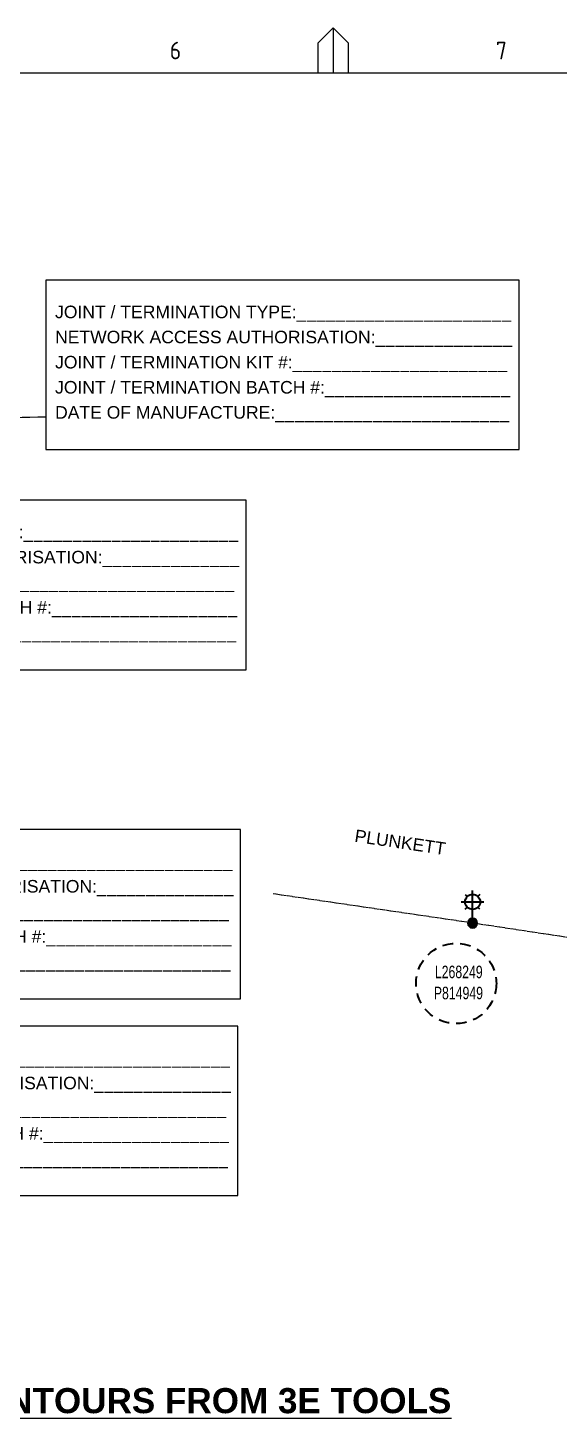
# Paper-space layout 'Sheet(2)' of a CAD drawing. Header units: metres, sheet in millimetres. Extents: x -19 to 815, y -968 to -382.
# Drawn here: x 337.3 to 443.1, y -658.9 to -382 of the extents above; entities that cross this region are included whole.
import ezdxf
from ezdxf import colors
from ezdxf.entities.mleader import LeaderData, LeaderLine
from ezdxf.enums import TextEntityAlignment as Align
from ezdxf.math import Vec2, Vec3

# ---------------------------------------------------------------- set-up
doc = ezdxf.new("R2010")
doc.units = ezdxf.units.M
doc.linetypes.add('Cable Exist OH', pattern=[1, 1, 0])
doc.linetypes.add('Dash', pattern=[5, 3, -2])
doc.layers.get('0').update_dxf_attribs({"color": 6})
for name, color, linetype in [('Equip_SP_SL_EXT', 7, 'Continuous'), ('Mains_SL_EXT', 7, 'Continuous'), ('Notes', 7, 'Continuous'), ('SupportsOH_SP_TR_HV_LV_SL_EXT', 7, 'Continuous'), ('SupportsUG_SP_EXT', 7, 'Continuous')]:
    doc.layers.add(name, color=color, linetype=linetype)
doc.styles.add('iecARIAL', font='arial.ttf', dxfattribs={"height": 2})
doc.styles.add('iecISOCP', font='isocp.shx')
doc.styles.add('POLE_LABEL', font='arial.ttf')
doc.styles.get("Standard").update_dxf_attribs({"font": 'arial.ttf'})
doc.linetypes.add('Cable G', pattern='A,6,-0.5,["G",Standard,S=1.7,R=0,X=0.3,Y=-0.8],-2.8', length=9.3)

# ---------------------------------------------------------------- blocks, each defined once
blk = doc.blocks.new('A1_FRAME_TITLE')
at = {"layer": 'Notes', "linetype": 'Continuous'}
for p, q in [((413.68, 580.39), (416.68, 583.39)), ((416.68, 583.39), (416.68, 574.39)), ((416.68, 583.39), (419.68, 580.39)), ((413.68, 574.39), (413.68, 580.39)), ((419.68, 580.39), (419.68, 574.39))]:
    blk.add_line(p, q, dxfattribs=at)
at = {"layer": 'Notes', "linetype": 'Continuous', "flags": 128}
blk.add_lwpolyline([(824.37, 574.39), (149.5, 574.39)], dxfattribs=at)
at = {"layer": 'Notes', "style": 'iecISOCP'}
for s, p in [('6', (384.13, 577.12)), ('7', (449.08, 577.12))]:
    blk.add_text(s, height=3.5, dxfattribs=at).set_placement(p)
at = {"layer": 'Notes', "style": 'iecISOCP', "flags": 8}
blk.add_attdef('VERSION_NO', text='', height=2.5, rotation=90, dxfattribs=at).set_placement((302.04, 43.81), align=Align.MIDDLE_CENTER)
at = {"layer": 'Notes'}
blk.add_attdef('DRAFT_NUM', (29.9, 23.29), '', height=2.5, rotation=90, dxfattribs=at)
at = {"layer": 'Notes', "style": 'iecISOCP'}
for tag, p in [('CAP_NO', (513.19, 43.46)), ('IE_NUM', (513.05, 37.81)), ('REF_No_1', (335.24, 32.31)), ('REF_1', (362.52, 32.31)), ('GEN_WO', (441.71, 31.76)), ('HV_SWITCH', (513.46, 32.16)), ('REF_No_2', (335.24, 26.31)), ('REF_2', (362.52, 26.31)), ('OH_WO', (441.71, 25.81)), ('UBD_REF', (513.05, 25.83)), ('REF_No_3', (335.24, 20.31)), ('REF_3', (362.52, 20.31)), ('UG_WO', (441.71, 20.05)), ('GIS_MAP_No', (513.05, 20.04)), ('REF_No_4', (335.24, 14.31)), ('REF_4', (362.52, 14.31)), ('HV_OP_DIAG', (513.33, 14.2)), ('SUB_WO', (441.71, 13.81)), ('LGA', (512.95, 7.78)), ('ExportID', (9.08, 2.39))]:
    blk.add_attdef(tag, p, '', height=2.5, dxfattribs=at)
for tag, height, p in [('T1', 3.5, (684.37, 39.47)), ('T2', 3.5, (684.37, 34.35)), ('scale', 2.5, (567.76, 33.27)), ('T3', 3.5, (684.37, 28.92)), ('DRAWN', 2.5, (567.76, 24.93)), ('T4', 3.5, (684.37, 23.66)), ('DATE', 2.5, (567.76, 16.88)), ('T5', 3.5, (684.37, 18.23)), ('REV', 5, (820.05, 17.1)), ('T6', 3.5, (684.37, 12.97)), ('DESIGN', 2.5, (605.62, 9.15)), ('CHD', 2.5, (567.76, 8.37))]:
    blk.add_attdef(tag, text='', height=height, dxfattribs=at).set_placement(p, align=Align.CENTER)
blk.add_attdef('NUM', text='', height=7, dxfattribs=at).set_placement((792.37, 20.12), align=Align.MIDDLE_CENTER)
for tag, p in [('NS', (790.71, 8.12)), ('SHTS', (805.41, 8.12))]:
    blk.add_attdef(tag, text='', height=2.5, dxfattribs=at).set_placement(p, align=Align.MIDDLE)
at = {"layer": 'Notes', "style": 'iecISOCP', "flags": 1}
for tag, p in [('ProjectType', (14.17, -26.8)), ('ProjectNumber', (23.56, -26.82)), ('DrawingNumber', (35.51, -26.8)), ('ProjectDescription', (47.56, -26.83)), ('ExportDate', (60.28, -26.79)), ('ExportUserName', (69.15, -26.8)), ('DesignerCompanyName', (81.48, -26.79)), ('ExportAreaOfInterest', (97.1, -26.81)), ('GIS_SUCCESS', (112, -26.78)), ('CAD_SUCCESS', (121.79, -26.78)), ('DEPOTCODE', (132.11, -26.88)), ('ExportCategories', (140.08, -26.8)), ('Comments', (154.38, -26.88))]:
    blk.add_attdef(tag, p, '', height=1, dxfattribs=at)
blk = doc.blocks.new('SL_LANTERN_EXT')
at = {"lineweight": 40}
for p, q in [((-1.46, 5.68), (-1.06, 5.28)), ((0, 1.97), (0, 6.47)), ((1.46, 5.68), (1.06, 5.28)), ((-2.25, 4.22), (2.25, 4.22)), ((-1.46, 2.76), (-1.06, 3.16)), ((1.46, 2.76), (1.06, 3.16)), ((0, 0), (0, 2.72))]:
    blk.add_line(p, q, dxfattribs=at)
blk.add_circle((0, 4.22), 1.5, dxfattribs=at)
at = {"style": 'iecARIAL', "flags": 9}
blk.add_attdef('ASSET_NUM', (1.5, 1.5), '', height=2.5, dxfattribs=at)
for tag, p, height, flags in [('OPERATING_VOLTAGE', (0.98, -1.65), 0.2, 9), ('ORIENTATION', (0.98, -1.85), 0.2, 9), ('OWNED_BY', (0.98, -2.05), 0.2, 9), ('STATE', (0.98, -2.25), 0.2, 9), ('CONSTRUCTED_VOLTAGE', (0.98, -0.65), 0.2, 9), ('CONTROL_TYPE', (0.98, -0.85), 0.2, 9), ('LANTERN_PURPOSE', (0.98, -1.05), 0.2, 9), ('LANTERN_TYPE', (0.98, -1.25), 0.2, 9), ('NO_PHASES', (0.98, -1.45), 0.2, 9), ('USAGE', (0.98, -2.45), 0.2, 9), ('CEXIST', (0.98, -2.65), 0.2, 9), ('CNEW', (0.98, -2.85), 0.2, 9), ('LNUMBER', (2.18, -3.25), 2.5, 8), ('CNUMBER', (0.98, -3.05), 0.2, 9), ('CREMOVE', (0.98, -3.25), 0.2, 9), ('CREPLACE', (0.98, -3.45), 0.2, 9), ('LKINGHEIGHT', (0.98, -3.65), 0.2, 9), ('LBRACKET', (0.98, -3.85), 0.2, 9), ('LBRACKETVOCAB', (0.98, -4.05), 0.2, 9), ('LCATEGORY', (0.98, -4.25), 0.2, 9), ('LCHARGE1', (0.98, -4.45), 0.2, 9), ('LCHARGE1PERCENT', (0.98, -4.65), 0.2, 9), ('LCHARGE2', (0.98, -4.85), 0.2, 9), ('LCHARGE2PERCENT', (0.98, -5.05), 0.2, 9), ('LCHARGE3', (0.98, -5.25), 0.2, 9), ('LCHARGE3PERCENT', (0.98, -5.45), 0.2, 9), ('LEXIST', (0.98, -5.65), 0.2, 9), ('LLAMP', (0.98, -5.85), 0.2, 9), ('LLAMPVOCAB', (0.98, -6.05), 0.2, 9), ('LMAST', (0.98, -6.25), 0.2, 9), ('LMASTVOCAB', (0.98, -6.45), 0.2, 9), ('LNEW', (0.98, -6.65), 0.2, 9), ('LANTNUMBER', (0.98, -6.85), 0.2, 9), ('LOUTREACH', (0.98, -7.25), 0.2, 9), ('LOUTREACHVOCAB', (0.98, -7.45), 0.2, 9), ('LRATECODE', (0.98, -7.65), 0.2, 9), ('LREMOVE', (0.98, -7.85), 0.2, 9), ('LREPLACE', (0.98, -8.05), 0.2, 9), ('LTYPE', (0.98, -8.25), 0.2, 9), ('LTYPEVOCAB', (0.98, -8.45), 0.2, 9), ('STREETNAME', (0.98, -9.25), 0.2, 9), ('SUBURB', (0.98, -9.45), 0.2, 1), ('LEGEND', (0.98, -8.65), 0.2, 9), ('LOCATION', (0.98, -8.85), 0.2, 9), ('NOTES', (0.98, -9.05), 0.2, 9)]:
    blk.add_attdef(tag, p, '', height=height, dxfattribs=dict(flags=flags))
blk = doc.blocks.new('POLE_EXT')
blk.add_hatch(color=256).paths.add_polyline_path([(-1, 0, 1), (1, 0, 1)])
blk.add_lwpolyline([(-1, 0, 1), (1, 0, 1)], format="xyb", close=True)
for tag, height, flags, p in [('pNumber', 2.5, 8, (-17.84, 2.07)), ('OWNED_BY', 0.2, 9, (1.35, -0.4)), ('SPECIAL_USE', 0.2, 9, (1.35, -0.8)), ('STATE', 0.2, 9, (1.35, -1)), ('cLV', 0.2, 9, (1.35, -1.4)), ('hDepth', 0.2, 9, (1.35, -1.6)), ('hDia', 0.2, 9, (1.35, -1.8)), ('cHV', 0.2, 9, (1.35, -2)), ('PARENT', 0.2, 9, (1.35, -0.6)), ('USAGE', 0.2, 9, (1.35, -1.2)), ('LBRACKET', 0.2, 9, (1.35, -2.2)), ('LExisting', 0.2, 9, (1.35, -2.4)), ('LANTNUMBER', 0.2, 9, (1.35, -2.6)), ('LOther', 0.2, 9, (1.35, -2.8)), ('cLinedev', 0.2, 9, (1.35, -3.4)), ('pExisting', 0.2, 9, (1.35, -3.8)), ('pFooting', 0.2, 9, (1.35, -4.4)), ('pNew', 0.2, 9, (1.35, -4.6)), ('pRelocate', 0.2, 9, (1.35, -5)), ('pRemove', 0.2, 9, (1.35, -5.2)), ('pReplace', 0.2, 9, (1.35, -5.4)), ('pStay', 0.2, 9, (1.35, -5.6)), ('LRemove', 0.2, 9, (1.35, -3)), ('LEGEND', 0.2, 9, (1.35, -3.2)), ('LOCATION', 0.2, 9, (1.35, -3.6)), ('PFNUMBER', 0.2, 9, (1.35, -4)), ('NEWPFNUMBER', 0.2, 9, (1.35, -4.2)), ('pType', 0.2, 9, (1.35, -5.8)), ('cspan', 0.2, 9, (1.35, -6)), ('STREETNAME', 0.2, 9, (1.35, -6.2)), ('SUBURB', 0.2, 9, (1.35, -6.4)), ('OPERATED_BY', 0.2, 9, (1.36, -7.01)), ('NOTES', 0.2, 9, (1.35, -6.6)), ('MAINTAINED_BY', 0.2, 9, (1.36, -6.81))]:
    blk.add_attdef(tag, text='', height=height, dxfattribs=dict(flags=flags)).set_placement(p, align=Align.MIDDLE_LEFT)
at = {"style": 'POLE_LABEL'}
for tag, height, flags, p in [('ASSET_NUM', 2.5, 8, (2, 2)), ('STRUCTURE_PLANT_NUMBER', 0.2, 9, (1.35, 0.03)), ('STREET_CODE', 0.2, 9, (1.35, -0.2))]:
    blk.add_attdef(tag, text='', height=height, dxfattribs=dict(at, flags=flags)).set_placement(p, align=Align.MIDDLE_LEFT)
at = {"flags": 1}
blk.add_attdef('Z', (1.35, -7.33), '', height=0.2, dxfattribs=at)
blk = doc.blocks.new('NOTE_JOINT&TERMINATION')
at = {"lineweight": -3}
blk.add_lwpolyline([(0, -4.55), (94.31, -4.55), (94.31, 29.18), (0, 29.18)], close=True, dxfattribs=at)
at = {"color": 7, "lineweight": -3, "insert": (1.86, 12.5), "char_height": 2.5, "attachment_point": 4, "line_spacing_factor": 1.2}
blk.add_mtext('JOINT / TERMINATION TYPE:______________________\\PNETWORK ACCESS AUTHORISATION:______________{\\H1.5297x; }\\PJOINT / TERMINATION KIT #:______________________{\\H1.2154x; }\\PJOINT / TERMINATION BATCH #:___________________{\\H1.404x; }\\PDATE OF MANUFACTURE:________________________{\\H1.2909x; }', dxfattribs=at)
blk = doc.blocks.new('SLANTERN_NUM_EXT')
blk.add_wipeout([(-0.31, 10), (-0.94, 9.96), (-1.57, 9.88), (-2.18, 9.76), (-2.79, 9.61), (-3.39, 9.41), (-3.97, 9.18), (-4.54, 8.91), (-5.09, 8.61), (-5.62, 8.27), (-6.13, 7.91), (-6.62, 7.5), (-7.07, 7.07), (-7.5, 6.62), (-7.91, 6.13), (-8.27, 5.62), (-8.61, 5.09), (-8.91, 4.54), (-9.18, 3.97), (-9.41, 3.39), (-9.61, 2.79), (-9.76, 2.18), (-9.88, 1.57), (-9.96, 0.94), (-10, 0.31), (-10, -0.31), (-9.96, -0.94), (-9.88, -1.57), (-9.76, -2.18), (-9.61, -2.79), (-9.41, -3.39), (-9.18, -3.97), (-8.91, -4.54), (-8.61, -5.09), (-8.27, -5.62), (-7.91, -6.13), (-7.5, -6.62), (-7.07, -7.07), (-6.62, -7.5), (-6.13, -7.91), (-5.62, -8.27), (-5.09, -8.61), (-4.54, -8.91), (-3.97, -9.18), (-3.39, -9.41), (-2.79, -9.61), (-2.18, -9.76), (-1.57, -9.88), (-0.94, -9.96), (-0.31, -10), (0.31, -10), (0.94, -9.96), (1.57, -9.88), (2.18, -9.76), (2.79, -9.61), (3.39, -9.41), (3.97, -9.18), (4.54, -8.91), (5.09, -8.61), (5.62, -8.27), (6.13, -7.91), (6.62, -7.5), (7.07, -7.07), (7.5, -6.62), (7.91, -6.13), (8.27, -5.62), (8.61, -5.09), (8.91, -4.54), (9.18, -3.97), (9.41, -3.39), (9.61, -2.79), (9.76, -2.18), (9.88, -1.57), (9.96, -0.94), (10, -0.31), (10, 0.31), (9.96, 0.94), (9.88, 1.57), (9.76, 2.18), (9.61, 2.79), (9.41, 3.39), (9.18, 3.97), (8.91, 4.54), (8.61, 5.09), (8.27, 5.62), (7.91, 6.13), (7.5, 6.62), (7.07, 7.07), (6.62, 7.5), (6.13, 7.91), (5.62, 8.27), (5.09, 8.61), (4.54, 8.91), (3.97, 9.18), (3.39, 9.41), (2.79, 9.61), (2.18, 9.76), (1.57, 9.88), (0.94, 9.96), (0.31, 10)])
at = {"linetype": 'Dash', "lineweight": 40, "ltscale": 0.7}
blk.add_circle((0, 0), 8, dxfattribs=at)
at = {"lineweight": 40, "width": 0.7}
for tag, p in [('SNUMBER', (0.51, 1.05)), ('CNUMBER', (0.44, -3.15))]:
    blk.add_attdef(tag, text='', height=2.5, dxfattribs=at).set_placement(p, align=Align.CENTER)
at = {"lineweight": 40, "flags": 1}
blk.add_attdef('Z', (0, 0), '', height=0.2, dxfattribs=at)

psp = doc.layouts.new('Sheet(2)')

# ---------------------------------------------------------------- linework, layer by layer
at = {"layer": 'Mains_SL_EXT', "linetype": 'Cable Exist OH'}
for points in [[(425.85, -560.29), (386.14, -554.49)], [(473.63, -567.52), (425.86, -560.31)]]:
    psp.add_lwpolyline(points, dxfattribs=at)

# ---------------------------------------------------------------- block references
at = {"layer": 'Equip_SP_SL_EXT'}
psp.add_blockref('SL_LANTERN_EXT', (425.89, -560.31), dxfattribs=at)
at = {"layer": 'Notes', "color": 0, "lineweight": -3}
for p in [(340.86, -461.48), (286.47, -505.3), (285.37, -570.84), (284.84, -610.01)]:
    psp.add_blockref('NOTE_JOINT&TERMINATION', p, dxfattribs=at)
at = {"layer": 'SupportsOH_SP_TR_HV_LV_SL_EXT'}
psp.add_blockref('POLE_EXT', (425.88, -560.31), dxfattribs=at)
at = {"layer": 'SupportsUG_SP_EXT'}
psp.add_blockref('A1_FRAME_TITLE', (-18.57, -965.44), dxfattribs=at)

# ---------------------------------------------------------------- texts
at = {"layer": 'Notes'}
psp.add_text('PLUNKETT', height=2.5, rotation=351.6375, dxfattribs=at).set_placement((402.26, -544.11))
at = {"layer": 'Notes', "linetype": 'Cable G', "insert": (354.33, -655.43), "char_height": 5, "attachment_point": 5}
psp.add_mtext_dynamic_manual_height_columns('{\\fArial|b1|i0|c0|p34;\\LVOLTAGE CONTOURS FROM 3E TOOLS}', width=218.0389, gutter_width=4, heights=[0], dxfattribs=at)

# ---------------------------------------------------------------- leaders
at = {"layer": 'Notes'}
ml = psp.add_multileader_mtext('Standard', dxfattribs=at)
ml.set_content('', color=256)
ml.set_leader_properties()
ml.build(insert=Vec2(0, 0))
ml.multileader.update_dxf_attribs({"leader_type": 2, "dogleg_length": 3, "arrow_head_size": 2.5})
ctx = ml.context
ctx.base_point, ctx.char_height, ctx.arrow_head_size, ctx.plane_origin = Vec3(340.86, -459.52), 2.5, 2.5, Vec3(308.85, -409.35)
notes = []
notes.append((ctx, [(0, (1, 1, 0), (337.86, -459.52), (1, 0), 3, [(0, [(179.21, -497.19), (290.98, -465.36)], 0, [])])]))
ctx.mtext.insert, ctx.mtext.flow_direction = Vec3(342.86, -458.27), 5
for ctx, leaders in notes:
    for number, flags, end, landing, length, lines in leaders:
        leader = LeaderData()
        leader.index, (leader.has_last_leader_line, leader.has_dogleg_vector, leader.attachment_direction) = number, flags
        leader.last_leader_point, leader.dogleg_vector, leader.dogleg_length = Vec3(end), Vec3(landing), length
        for number, points, colour, breaks in lines:
            line = LeaderLine()
            line.index, line.vertices, line.color, line.breaks = number, Vec3.list(points), colors.encode_raw_color(colour), breaks
            leader.lines.append(line)
        ctx.leaders.append(leader)

# ---------------------------------------------------------------- next in the draw order: block references
at = {"layer": 'Equip_SP_SL_EXT'}
psp.add_blockref('SLANTERN_NUM_EXT', (422.62, -572.33), dxfattribs=at).add_auto_attribs({'SNUMBER': 'L268249', 'CNUMBER': 'P814949'})

doc.saveas('drawing.dxf')
